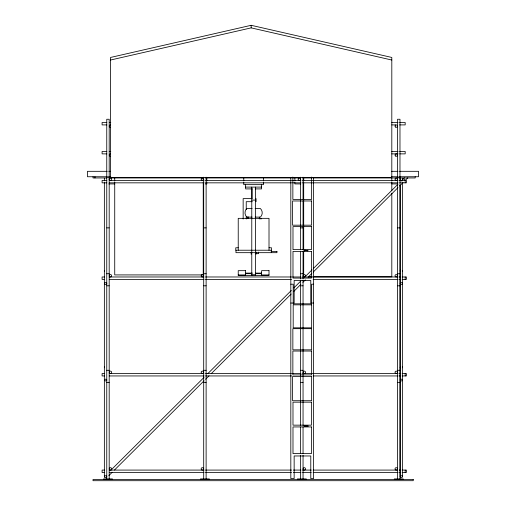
<?xml version="1.0" encoding="UTF-8"?>
<svg xmlns="http://www.w3.org/2000/svg" width="506" height="506" viewBox="0 0 506 506"><rect width="100%" height="100%" fill="white"/><g stroke="black" fill="none" stroke-linecap="round" stroke-linejoin="round"><path stroke-width="0.76" d="M304.947 426.008L304.625 426.33L304.903 425.938M111.054 470.017L203.994 377.451M207.814 373.643L291.323 290.457M293.942 287.851L300.842 280.975M305.124 276.712L312.038 269.825M313.518 268.357L397.969 184.235M401.056 181.161L404.414 177.815M108.853 475.627L112.212 472.281M114.451 470.055L204.026 380.828M205.613 379.253L209.067 375.813M211.204 373.681L291.178 294.018M293.6 291.608L300.874 284.359M302.923 282.316L305.358 279.894M308.154 277.111L311.873 273.404M313.195 272.089L398.001 187.612M399.677 185.942L403.035 182.596M405.002 180.636L407.804 177.846M251.172 25.3L110.529 57.456L110.529 177.606L391.808 177.606L391.808 57.456L251.172 25.3L251.172 27.874L391.808 60.031M110.529 60.031L251.172 27.874M106.836 122.496L102.098 122.496L102.098 124.906L106.836 124.906M109.207 122.496L110.782 122.496M391.758 122.496L398.077 122.496M399.651 122.496L405.179 122.496L405.179 124.906L399.651 124.906M391.758 124.906L395.705 124.906M106.836 151.458L102.098 151.458L102.098 153.875L106.836 153.875M109.207 151.458L110.782 151.458M391.758 151.458L398.077 151.458M399.651 151.458L405.179 151.458L405.179 153.875L399.651 153.875M391.758 153.875L398.077 153.875M107.215 171.319L87.462 171.319L87.462 176.746L107.215 176.746M108.796 171.319L110.529 171.319M391.669 171.319L397.994 171.319M399.576 171.319L418.538 171.319L418.538 176.746L399.417 176.746M108.796 176.746L110.751 176.746M391.53 176.746L397.994 176.746M106.76 177.189L109.188 177.189M397.558 177.189L399.98 177.189M106.804 177.954L93.022 177.954L93.022 176.746M109.169 177.954L203.817 177.954M205.398 177.954L291.367 177.954M292.569 177.954L300.83 177.954M302.822 177.954L312.284 177.954M313.448 177.954L398.254 177.954M399.417 177.954L415.192 177.954L415.192 176.746M106.836 180.427L102.098 180.427L102.098 182.837L106.836 182.837M109.207 180.427L204.051 180.427M205.493 180.427L291.526 180.427M292.569 180.427L300.994 180.427M302.575 180.427L398.077 180.427M399.259 180.427L406.369 180.427L406.369 182.837L399.651 182.837M109.207 182.837L204.051 182.837M205.493 182.837L291.526 182.837M292.569 182.837L300.994 182.837M302.575 182.837L398.077 182.837M108.815 183.925L114.729 183.925M205.335 183.925L206.815 183.925L206.815 182.451M300.792 183.925L294.878 183.925L294.878 182.451M391.808 183.925L397.722 183.925M245.619 187.094L261.621 187.094M252.077 188.909L245.619 188.909L245.619 184.646M255.157 188.909L261.621 188.909L261.621 184.646M252.279 198.618L243.152 198.618L243.152 219.054M251.773 200.091L255.467 200.091M252.292 201.685L246.232 201.685L246.232 209.56M252.114 208.529L246.846 208.529A5.914 5.914 0 0 0 246.846 217.118L252.114 217.112M255.125 208.529L260.388 208.529A5.914 5.914 0 0 1 260.388 217.118L255.125 217.112M259.161 218.801L261.621 218.801M106.76 227.877L109.188 227.877M203.697 227.877L206.119 227.877M300.627 227.877L303.05 227.877M397.558 227.877L399.98 227.877M238.231 247.769L235.771 247.769L235.771 250.223L271.469 250.223L271.469 247.769L269.009 247.769M256.08 253.658L258.541 253.658L258.541 252.108M245.619 273.101L252.475 273.101M255.524 273.101L261.621 273.101M245.619 273.683L251.773 273.683M255.467 273.683L261.621 273.683M106.76 273.74L109.188 273.74M203.697 273.74L206.119 273.74M300.627 273.74L303.05 273.74M397.558 273.74L399.98 273.74M251.773 274.745L255.467 274.745M238.231 274.941L245.619 274.941M261.621 274.941L269.009 274.941M245.461 275.422L261.773 275.422M308.42 276.814L311.563 276.814M313.138 276.814L391.808 276.814L391.808 193.178M104.47 276.978L102.098 276.978L102.098 279.394L104.47 279.394M109.207 276.978L203.918 276.978M205.493 276.978L291.526 276.978M292.569 276.978L300.994 276.978M302.575 276.978L398.077 276.978M399.259 276.978L400.841 276.978M402.422 276.978L406.369 276.978L406.369 279.394L402.422 279.394M109.207 279.394L204.051 279.394M205.493 279.394L291.526 279.394M313.113 279.394L398.077 279.394M399.259 279.394L400.841 279.394M290.817 284.201L293.189 284.201L293.189 303.821L311.652 303.821L311.652 284.201L313.594 284.201M106.76 285.808L109.188 285.808M203.697 285.808L206.119 285.808M300.627 285.808L303.05 285.808M397.558 285.808L399.98 285.808M290.817 303.043L294.15 303.043L294.15 280.432L310.779 280.432L310.779 303.043L313.594 303.043M106.76 370.291L109.188 370.291M203.697 370.291L206.119 370.291M300.627 370.291L303.05 370.291M397.558 370.291L399.98 370.291M104.47 373.529L102.098 373.529L102.098 375.945L104.47 375.945M109.207 373.529L203.918 373.529M205.493 373.529L291.526 373.529M292.569 373.529L300.994 373.529M302.575 373.529L398.077 373.529M399.259 373.529L400.841 373.529M402.422 373.529L406.369 373.529L406.369 375.945L402.422 375.945M109.207 375.945L204.051 375.945M205.493 375.945L291.526 375.945M313.113 375.945L398.077 375.945M399.259 375.945L400.841 375.945M106.76 382.359L109.188 382.359M203.697 382.359L206.119 382.359M300.627 382.359L303.05 382.359M397.558 382.359L399.98 382.359M104.47 470.08L102.098 470.08L102.098 472.496L104.47 472.496M109.207 470.08L204.051 470.08M205.493 470.08L291.526 470.08M293.353 470.08L300.994 470.08M302.575 470.08L311.253 470.08M313.113 470.08L397.678 470.08M399.259 470.08L400.841 470.08M402.422 470.08L406.369 470.08L406.369 472.496L402.422 472.496M109.207 472.496L204.051 472.496M205.493 472.496L291.526 472.496M293.353 472.496L300.994 472.496M302.575 472.496L311.253 472.496M313.113 472.496L398.077 472.496M399.259 472.496L400.841 472.496M403.56 178.662L405.274 180.37M405.179 180.427L405.179 182.837M405.179 276.978L405.179 279.394M405.179 373.529L405.179 375.945M405.179 470.08L405.179 472.496M403.206 479.492L403.206 478.916L394.338 478.916L394.338 479.492M402.624 178.194L402.624 179.763M402.624 182.122L402.624 476.614M400.202 178.194L400.202 180.547M400.202 185.266L400.202 476.614M399.98 478.916L399.98 119.258L397.558 119.258L397.558 478.916M391.808 178.036L391.808 180.984M391.808 182.135L391.808 190.813M313.594 177.41L313.594 478.575L310.779 478.575L310.779 455.969L294.15 455.969L294.15 478.575L290.817 478.575L290.817 177.41M311.633 177.043L311.633 199.415L292.86 199.415L292.86 177.043M311.405 303.043L311.405 303.961M306.275 479.492L306.275 478.916L297.401 478.916L297.401 479.492M303.745 178.036L303.745 180.984M303.695 182.135L303.695 249.989M303.695 251.571L303.695 276.814M303.05 177.189L303.05 199.225M303.05 200.8L303.05 225.202M303.05 226.777L303.05 249.603M303.05 251.178L303.05 278.724M303.05 280.039L303.05 425.388M303.05 426.963L303.05 453.724M303.05 455.299L303.05 478.916M300.627 177.189L300.627 249.603M300.627 251.178L300.627 278.724M300.627 280.039L300.627 425.388M300.627 426.963L300.627 453.724M300.627 455.299L300.627 478.916M294.878 178.036L294.878 180.984M293.461 303.043L293.461 303.961M271.254 250.223L271.254 252.677L235.979 252.677L235.979 250.223M269.009 250.223L269.009 218.339L238.231 218.339L238.231 250.223M263.468 178.023L263.468 180.965M263.468 182.438L263.468 184.646L243.772 184.646L243.772 182.438M259.464 217.087L259.464 218.598M256.08 198.618L256.08 201.685M256.08 252.058L256.08 254.202M255.467 187.094L255.467 275.422M252.077 188.656L252.077 198.004M251.773 187.094L251.773 275.422M251.153 252.171L251.153 254.202M248.079 216.758L248.079 218.187M247.769 217.087L247.769 218.598M246.232 216.65L246.232 219.016M243.772 178.023L243.772 180.965M209.339 479.492L209.339 478.916L200.471 478.916L200.471 479.492M206.815 178.036L206.815 180.984M206.119 177.189L206.119 478.916M203.697 177.189L203.697 478.916M203.235 178.232L203.235 180.591M203.235 182.166L203.235 274.916L114.729 274.916L114.729 182.166M114.729 178.036L114.729 180.984M112.408 479.492L112.408 478.916L103.54 478.916L103.54 479.492M109.188 478.916L109.188 119.258L106.76 119.258L106.76 478.916M104.362 178.194L104.362 180.547M104.362 182.122L104.362 476.614M94.976 176.746L94.976 177.954M104.527 367.792A1.208 0.854 0 0 1 104.527 366.939M402.466 270.387A1.208 0.854 0 0 1 402.466 271.241M400.556 271.418A1.208 0.854 0 0 1 400.556 270.21M110.434 156.291A1.208 1.208 0 0 1 109.226 155.083A1.208 1.208 0 0 1 110.434 153.868M110.434 127.322A1.208 1.208 0 0 1 109.226 126.114A1.208 1.208 0 0 1 110.434 124.906M104.527 271.241A1.208 0.854 0 0 1 104.527 270.387M402.466 366.939A1.208 0.854 0 0 1 402.466 367.792M400.556 367.97A1.208 0.854 0 0 1 400.556 366.761M306.585 250.615L306.952 250.426L306.585 250.615M306.585 426.147L306.94 425.932L306.585 426.147M305.358 250.634L305.485 250.128L305.314 250.609M305.89 250.634C306.351 250.381 305.27 250.527 305.89 250.634M305.358 426.166L305.485 425.66L305.314 426.147M305.89 426.166C306.332 425.938 305.282 426.052 305.89 426.166M307.806 250.293L307.357 250.793L307.806 250.293M307.939 250.628L307.945 250.596M304.935 250.578L304.58 250.748L304.935 250.578M307.376 426.141C307.686 426.963 307.578 425.059 307.376 426.141M307.869 426.16L308.23 426.014L307.882 426.109M306.136 250.622L306.427 250.381L306.136 250.622M306.136 426.153L306.44 425.932L306.136 426.153M304.157 250.255C304.176 251.254 304.707 250.672 304.176 250.223M304.157 425.786C304.182 426.786 304.701 426.204 304.176 425.755M311.633 200.971L292.55 200.971L292.55 225.183L311.633 225.183L311.633 200.971M311.449 226.631L292.987 226.631L292.987 249.622L311.449 249.622L311.449 226.631M276.94 251.45L271.399 251.45L271.399 252.677L276.94 252.677L276.94 251.45M311.449 251.4L292.987 251.4L292.987 278.072L311.449 278.072L311.449 251.4M245.619 270.672L238.231 270.672L238.231 275.523L245.619 275.523L245.619 270.672M269.009 270.672L261.621 270.672L261.621 275.523L269.009 275.523L269.009 270.672M311.652 304.84L293.189 304.84L293.189 327.831L311.652 327.831L311.652 304.84M311.633 328.679L292.86 328.679L292.86 349.829L311.633 349.829L311.633 328.679M311.633 351.037L292.86 351.037L292.86 374.946L311.633 374.946L311.633 351.037M311.633 376.502L292.55 376.502L292.55 400.72L311.633 400.72L311.633 376.502M311.449 402.162L292.987 402.162L292.987 425.154L311.449 425.154L311.449 402.162M311.449 426.937L292.987 426.937L292.987 453.604L311.449 453.604L311.449 426.937M413.238 479.492L93.022 479.492L93.022 480.7L413.238 480.7L413.238 479.492M303.448 276.624A1.208 1.208 0 0 0 305.472 276.08A1.208 1.208 0 0 0 303.986 274.606A1.208 1.208 0 0 0 303.448 276.624M201.774 276.82A1.208 1.208 0 0 0 203.589 275.77A1.208 1.208 0 0 0 201.774 274.726A1.208 1.208 0 0 0 201.774 276.82M395.388 180.073A1.208 1.208 0 0 0 397.412 179.529A1.208 1.208 0 0 0 395.926 178.049A1.208 1.208 0 0 0 395.388 180.073M395.388 155.937A1.208 1.208 0 0 0 397.412 155.393A1.208 1.208 0 0 0 395.926 153.913A1.208 1.208 0 0 0 395.388 155.937M201.521 180.073A1.208 1.208 0 0 0 203.545 179.529A1.208 1.208 0 0 0 202.065 178.049A1.208 1.208 0 0 0 201.521 180.073M298.458 180.073A1.208 1.208 0 0 0 300.482 179.529A1.208 1.208 0 0 0 298.995 178.049A1.208 1.208 0 0 0 298.458 180.073M395.388 126.968A1.208 1.208 0 0 0 397.412 126.424A1.208 1.208 0 0 0 395.926 124.944A1.208 1.208 0 0 0 395.388 126.968M109.435 180.073A1.208 1.208 0 0 0 111.459 179.529A1.208 1.208 0 0 0 109.979 178.049A1.208 1.208 0 0 0 109.435 180.073M109.581 469.732A1.208 1.208 0 0 0 111.605 469.188A1.208 1.208 0 0 0 110.125 467.708A1.208 1.208 0 0 0 109.581 469.732M104.723 477.215A1.208 0.854 0 0 0 106.747 476.835A1.208 0.854 0 0 0 105.261 475.785A1.208 0.854 0 0 0 104.723 477.215M104.723 284.113A1.208 0.854 0 0 0 106.747 283.727A1.208 0.854 0 0 0 105.261 282.683A1.208 0.854 0 0 0 104.723 284.113M201.521 469.732A1.208 1.208 0 0 0 203.545 469.188A1.208 1.208 0 0 0 202.065 467.708A1.208 1.208 0 0 0 201.521 469.732M303.448 469.732A1.208 1.208 0 0 0 305.472 469.188A1.208 1.208 0 0 0 303.986 467.708A1.208 1.208 0 0 0 303.448 469.732M395.388 469.732A1.208 1.208 0 0 0 397.412 469.188A1.208 1.208 0 0 0 395.926 467.708A1.208 1.208 0 0 0 395.388 469.732M400.562 284.113A1.208 0.854 0 0 0 402.586 283.727A1.208 0.854 0 0 0 401.1 282.683A1.208 0.854 0 0 0 400.562 284.113M303.448 373.181A1.208 1.208 0 0 0 305.472 372.637A1.208 1.208 0 0 0 303.986 371.157A1.208 1.208 0 0 0 303.448 373.181M395.388 373.181A1.208 1.208 0 0 0 397.412 372.637A1.208 1.208 0 0 0 395.926 371.157A1.208 1.208 0 0 0 395.388 373.181M201.521 373.181A1.208 1.208 0 0 0 203.545 372.637A1.208 1.208 0 0 0 202.065 371.157A1.208 1.208 0 0 0 201.521 373.181M109.581 373.181A1.208 1.208 0 0 0 111.605 372.637A1.208 1.208 0 0 0 110.125 371.157A1.208 1.208 0 0 0 109.581 373.181M109.581 276.624A1.208 1.208 0 0 0 111.605 276.08A1.208 1.208 0 0 0 110.125 274.606A1.208 1.208 0 0 0 109.581 276.624M400.562 380.664A1.208 0.854 0 0 0 402.586 380.278A1.208 0.854 0 0 0 401.1 379.234A1.208 0.854 0 0 0 400.562 380.664M104.723 380.664A1.208 0.854 0 0 0 106.747 380.278A1.208 0.854 0 0 0 105.261 379.234A1.208 0.854 0 0 0 104.723 380.664M395.388 276.624A1.208 1.208 0 0 0 397.412 276.08A1.208 1.208 0 0 0 395.926 274.606A1.208 1.208 0 0 0 395.388 276.624M400.562 477.215A1.208 0.854 0 0 0 402.586 476.835A1.208 0.854 0 0 0 401.1 475.785A1.208 0.854 0 0 0 400.562 477.215"/></g></svg>
